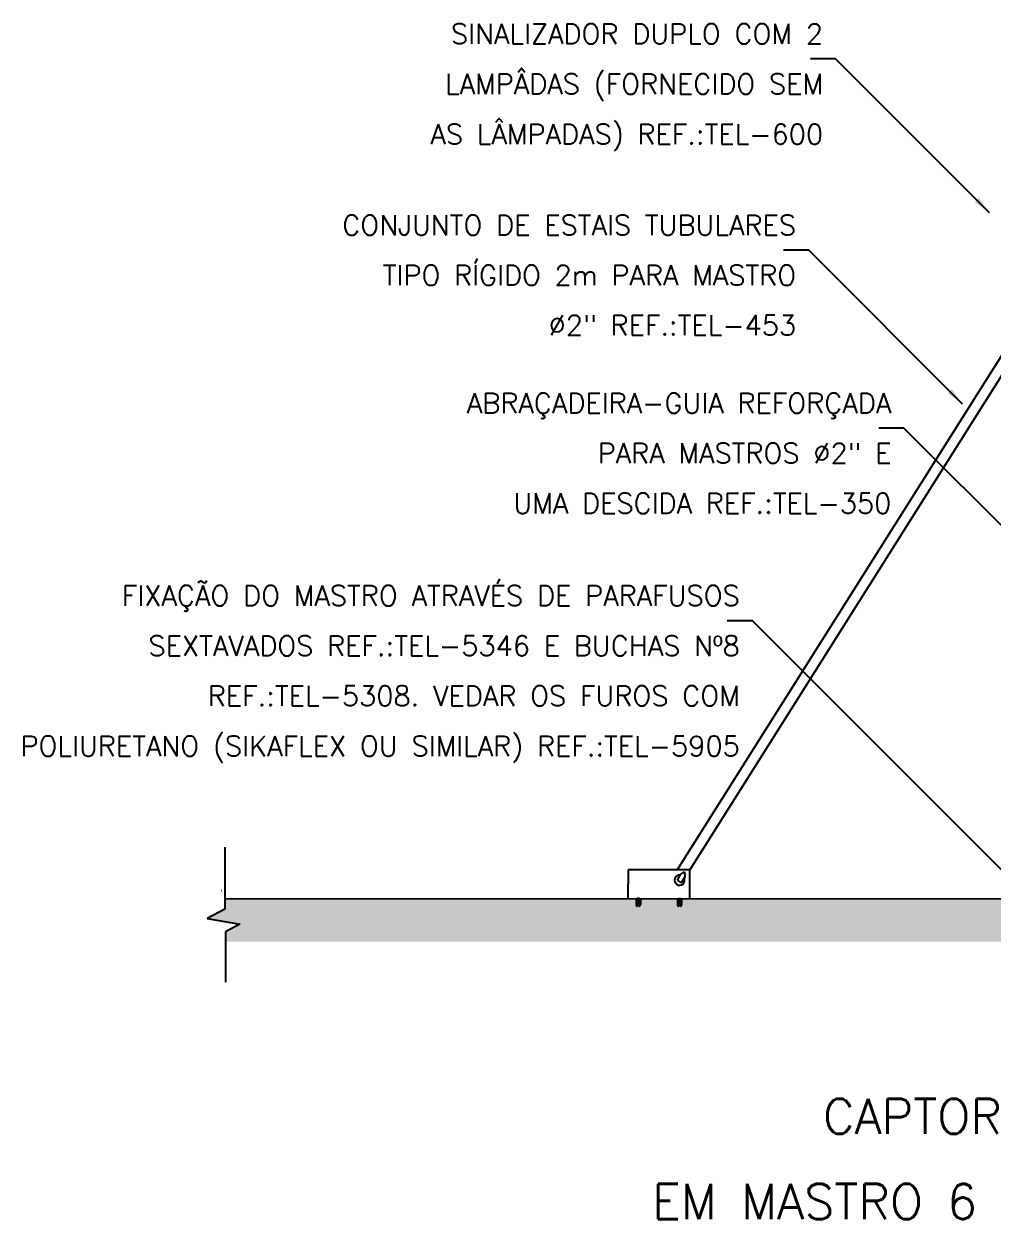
# Model space of a CAD drawing. Header units: millimetres. Extents: x -6090.4 to -6071.3, y -4703.4 to -4682.9.
# Drawn here: x -6090.36 to -6080.69, y -4703.4 to -4691.48 of the extents above; entities that cross this region are included whole.
import ezdxf
from ezdxf.enums import TextEntityAlignment as Align

# ---------------------------------------------------------------- set-up
doc = ezdxf.new("R2010")
doc.units = ezdxf.units.MM
doc.header["$LTSCALE"] = 10
doc.layers.add('Termotécnica', color=7, linetype='Continuous')
doc.styles.add('r140', font='romans.shx')
doc.styles.add('r80', font='romans.shx')

# ---------------------------------------------------------------- blocks, each defined once
blk = doc.blocks.new('*X4')
at = {"color": 0}
for p, q in [((181.767, 175.738), (181.784, 175.755)), ((181.767, 175.72), (181.785, 175.738)), ((181.767, 175.703), (181.786, 175.722)), ((181.768, 175.757), (181.773, 175.762)), ((181.775, 175.693), (181.785, 175.703))]:
    blk.add_line(p, q, dxfattribs=at)
blk = doc.blocks.new('*X5')
at = {"color": 0}
for p, q in [((181.767, 175.738), (181.784, 175.755)), ((181.767, 175.72), (181.785, 175.738)), ((181.767, 175.703), (181.786, 175.722)), ((181.768, 175.757), (181.773, 175.762)), ((181.775, 175.693), (181.785, 175.703))]:
    blk.add_line(p, q, dxfattribs=at)

msp = doc.modelspace()

# ---------------------------------------------------------------- hatches: boundary and pattern name
at = {"layer": 'Termotécnica'}
h = msp.add_hatch(dxfattribs=at)
h.set_pattern_fill('CONCRE', color=1, scale=0.757664, style=0)
h.set_pattern_definition([(0, (-6093.73305, -4716.7587), (0.757664, 0.757664), [0.094708, -0.662956]), (90, (-6093.73305, -4716.7587), (-0.757664, 0.757664), [0.094708, -0.662956]), (135, (-6093.63834, -4716.7587), (-0.757664, 0), [0.133937, -0.937562]), (0, (-6093.63834, -4716.3325), (0.757664, 0.757664), [0.094708, -0.662956]), (45, (-6093.591, -4716.37986), (0, 0.757664), [0.066969, -1.00453]), (135, (-6093.591, -4716.37986), (-0.757664, 0), [0.066969, -1.00453]), (0, (-6093.3542, -4716.1431), (0.757664, 0.757664), [0.133937, -0.623727]), (45, (-6093.3542, -4716.1431), (0, 0.757664), [0.094708, -0.976791]), (135, (-6093.2203, -4716.1431), (-0.757664, 0), [0.094708, -0.976791]), (90, (-6093.21215, -4716.5693), (-0.757664, 0.757664), [0.094708, -0.662956]), (45, (-6093.21215, -4716.56927), (0, 0.757664), [0.066969, -1.00453]), (135, (-6093.1648, -4716.5219), (-0.757664, 0), [0.066969, -1.00453]), (0, (-6093.63834, -4716.5693), (0.757664, 0.757664), [0.047354, -0.634544]), (0, (-6093.0701, -4716.37986), (0.757664, 0.757664), [0.047354, -0.634544]), (90, (-6093.30686, -4716.28515), (-0.757664, 0.757664), [0.047354, -0.634544]), (135, (-6093.21215, -4716.71133), (-0.757664, 0), [0.066969, -1.00453]), (135, (-6093.54363, -4716.19044), (-0.757664, 0), [0.066969, -1.00453]), (45, (-6093.3779, -4716.5101), (0, 0.757664), [0.066969, -1.00453]), (90, (-6093.4726, -4716.664), (-0.757664, 0.757664), [0.011839, -0.745826]), (90, (-6093.4371, -4716.34434), (-0.757664, 0.757664), [0.011839, -0.745826]), (90, (-6093.0819, -4716.2141), (-0.757664, 0.757664), [0.011839, -0.745826]), (90, (-6093.0701, -4716.6166), (-0.757664, 0.757664), [0.011839, -0.745826])])
h.paths.add_polyline_path([(-6079.48, -4700.272), (-6079.469, -4700.261), (-6079.47, -4700.259), (-6079.468, -4700.253), (-6079.471, -4700.249), (-6079.468, -4700.242), (-6079.468, -4700.242), (-6079.487, -4700.261), (-6079.488, -4700.263), (-6079.483, -4700.27)], flags=0)
h.paths.add_polyline_path([(-6083.813, -4700.262), (-6083.832, -4700.243), (-6083.832, -4700.243), (-6083.829, -4700.25), (-6083.832, -4700.253), (-6083.83, -4700.259), (-6083.831, -4700.262), (-6083.82, -4700.273), (-6083.817, -4700.27), (-6083.812, -4700.264)], flags=0)
h.paths.add_polyline_path([(-6083.812, -4700.244), (-6083.831, -4700.226), (-6083.829, -4700.228), (-6083.832, -4700.233), (-6083.829, -4700.239), (-6083.832, -4700.243), (-6083.813, -4700.262), (-6083.814, -4700.259), (-6083.811, -4700.254), (-6083.814, -4700.25)], flags=0)
h.paths.add_polyline_path([(-6075.988, -4700.273), (-6075.977, -4700.262), (-6075.978, -4700.259), (-6075.976, -4700.253), (-6075.979, -4700.25), (-6075.976, -4700.243), (-6075.976, -4700.243), (-6075.995, -4700.262), (-6075.996, -4700.264), (-6075.991, -4700.27)], flags=0)
h.paths.add_polyline_path([(-6080.319, -4700.201), (-6080.316, -4700.201), (-6080.309, -4700.201), (-6080.311, -4700.206), (-6080.312, -4700.207), (-6080.309, -4700.212), (-6080.312, -4700.218), (-6080.309, -4700.222), (-6080.31, -4700.225), (-6080.312, -4700.229), (-6080.309, -4700.232), (-6080.312, -4700.238), (-6080.309, -4700.243), (-6080.31, -4700.244), (-6080.312, -4700.249), (-6080.309, -4700.253), (-6080.312, -4700.258), (-6080.31, -4700.261), (-6080.309, -4700.263), (-6080.314, -4700.27), (-6080.318, -4700.272), (-6080.32, -4700.273), (-6080.325, -4700.27), (-6080.33, -4700.263), (-6080.329, -4700.261), (-6080.328, -4700.259), (-6080.33, -4700.253), (-6080.327, -4700.249), (-6080.33, -4700.242), (-6080.33, -4700.242), (-6080.327, -4700.238), (-6080.33, -4700.232), (-6080.327, -4700.228), (-6080.328, -4700.225), (-6080.33, -4700.222), (-6080.328, -4700.218), (-6080.33, -4700.212), (-6080.328, -4700.208), (-6080.327, -4700.206), (-6080.33, -4700.201), (-6080.335, -4700.201), (-6080.34, -4700.201), (-6083.719, -4700.202), (-6083.842, -4700.202), (-6084.213, -4700.202), (-6084.218, -4700.202), (-6084.224, -4700.202), (-6084.225, -4700.206), (-6084.226, -4700.207), (-6084.223, -4700.211), (-6084.226, -4700.218), (-6084.223, -4700.222), (-6084.224, -4700.225), (-6084.226, -4700.229), (-6084.223, -4700.232), (-6084.226, -4700.238), (-6084.223, -4700.242), (-6084.224, -4700.244), (-6084.226, -4700.249), (-6084.223, -4700.253), (-6084.226, -4700.258), (-6084.224, -4700.261), (-6084.223, -4700.263), (-6084.228, -4700.269), (-6084.232, -4700.272), (-6084.234, -4700.273), (-6084.239, -4700.269), (-6084.244, -4700.263), (-6084.243, -4700.261), (-6084.242, -4700.259), (-6084.244, -4700.253), (-6084.241, -4700.249), (-6084.244, -4700.242), (-6084.244, -4700.242), (-6084.241, -4700.238), (-6084.244, -4700.232), (-6084.241, -4700.227), (-6084.242, -4700.225), (-6084.244, -4700.222), (-6084.242, -4700.218), (-6084.244, -4700.211), (-6084.242, -4700.207), (-6084.241, -4700.206), (-6084.243, -4700.202), (-6084.249, -4700.202), (-6084.254, -4700.202), (-6084.337, -4700.202), (-6088.358, -4700.202), (-6088.358, -4700.305), (-6088.535, -4700.401), (-6088.209, -4700.457), (-6088.349, -4700.531), (-6088.349, -4700.631), (-6071.459, -4700.628), (-6071.459, -4700.531), (-6071.599, -4700.457), (-6071.272, -4700.401), (-6071.45, -4700.305), (-6071.45, -4700.2), (-6072.5, -4700.2), (-6073.321, -4700.2), (-6074.049, -4700.2), (-6075.155, -4700.201), (-6076.094, -4700.201), (-6076.926, -4700.201), (-6077.183, -4700.201)], flags=0)
h.paths.add_polyline_path([(-6079.482, -4700.201), (-6079.486, -4700.206), (-6079.486, -4700.207), (-6079.488, -4700.212), (-6079.486, -4700.218), (-6079.489, -4700.222), (-6079.487, -4700.225), (-6079.47, -4700.208), (-6079.468, -4700.212), (-6079.47, -4700.218), (-6079.468, -4700.222), (-6079.469, -4700.225), (-6079.47, -4700.228), (-6079.468, -4700.232), (-6079.471, -4700.238), (-6079.468, -4700.242), (-6079.468, -4700.242), (-6079.471, -4700.249), (-6079.468, -4700.253), (-6079.47, -4700.259), (-6079.469, -4700.261), (-6079.468, -4700.263), (-6079.473, -4700.27), (-6079.478, -4700.273), (-6079.48, -4700.272), (-6079.483, -4700.27), (-6079.488, -4700.263), (-6079.487, -4700.261), (-6079.485, -4700.258), (-6079.489, -4700.253), (-6079.486, -4700.249), (-6079.488, -4700.244), (-6079.488, -4700.243), (-6079.486, -4700.238), (-6079.489, -4700.232), (-6079.486, -4700.229), (-6079.487, -4700.225), (-6079.489, -4700.222), (-6079.486, -4700.218), (-6079.488, -4700.212), (-6079.486, -4700.207), (-6079.486, -4700.206), (-6079.488, -4700.201)], flags=16)
h.paths.add_polyline_path([(-6083.812, -4700.212), (-6083.814, -4700.219), (-6083.811, -4700.223), (-6083.812, -4700.226), (-6083.814, -4700.229), (-6083.811, -4700.233), (-6083.814, -4700.238), (-6083.812, -4700.243), (-6083.812, -4700.244), (-6083.814, -4700.25), (-6083.811, -4700.254), (-6083.814, -4700.259), (-6083.813, -4700.262), (-6083.812, -4700.264), (-6083.817, -4700.27), (-6083.82, -4700.273), (-6083.822, -4700.274), (-6083.827, -4700.27), (-6083.832, -4700.264), (-6083.831, -4700.262), (-6083.83, -4700.259), (-6083.832, -4700.253), (-6083.829, -4700.25), (-6083.832, -4700.243), (-6083.832, -4700.243), (-6083.829, -4700.239), (-6083.832, -4700.233), (-6083.829, -4700.228), (-6083.831, -4700.226), (-6083.832, -4700.222), (-6083.83, -4700.219), (-6083.832, -4700.212), (-6083.83, -4700.208), (-6083.812, -4700.226), (-6083.811, -4700.223), (-6083.814, -4700.219), (-6083.812, -4700.212), (-6083.814, -4700.207), (-6083.813, -4700.206), (-6083.818, -4700.202), (-6083.812, -4700.202), (-6083.813, -4700.206), (-6083.814, -4700.207)], flags=0)
h.paths.add_polyline_path([(-6075.99, -4700.202), (-6075.994, -4700.206), (-6075.994, -4700.207), (-6075.996, -4700.212), (-6075.994, -4700.219), (-6075.997, -4700.223), (-6075.995, -4700.226), (-6075.978, -4700.208), (-6075.976, -4700.212), (-6075.978, -4700.219), (-6075.976, -4700.222), (-6075.977, -4700.226), (-6075.978, -4700.228), (-6075.976, -4700.233), (-6075.979, -4700.239), (-6075.976, -4700.243), (-6075.976, -4700.243), (-6075.979, -4700.25), (-6075.976, -4700.253), (-6075.978, -4700.259), (-6075.977, -4700.262), (-6075.976, -4700.264), (-6075.981, -4700.27), (-6075.986, -4700.274), (-6075.988, -4700.273), (-6075.991, -4700.27), (-6075.996, -4700.264), (-6075.995, -4700.262), (-6075.993, -4700.259), (-6075.997, -4700.254), (-6075.994, -4700.25), (-6075.996, -4700.244), (-6075.996, -4700.243), (-6075.994, -4700.238), (-6075.997, -4700.233), (-6075.994, -4700.229), (-6075.995, -4700.226), (-6075.997, -4700.223), (-6075.994, -4700.219), (-6075.996, -4700.212), (-6075.994, -4700.207), (-6075.994, -4700.206), (-6075.996, -4700.202)], flags=0)
h.paths.add_polyline_path([(-6075.584, -4700.211), (-6075.582, -4700.218), (-6075.585, -4700.222), (-6075.584, -4700.225), (-6075.566, -4700.207), (-6075.564, -4700.211), (-6075.566, -4700.218), (-6075.564, -4700.222), (-6075.565, -4700.225), (-6075.567, -4700.227), (-6075.564, -4700.232), (-6075.567, -4700.238), (-6075.564, -4700.242), (-6075.564, -4700.242), (-6075.567, -4700.249), (-6075.564, -4700.253), (-6075.566, -4700.259), (-6075.565, -4700.261), (-6075.564, -4700.263), (-6075.569, -4700.269), (-6075.574, -4700.273), (-6075.576, -4700.272), (-6075.58, -4700.269), (-6075.584, -4700.263), (-6075.583, -4700.261), (-6075.582, -4700.258), (-6075.585, -4700.253), (-6075.582, -4700.249), (-6075.584, -4700.244), (-6075.584, -4700.242), (-6075.582, -4700.238), (-6075.585, -4700.232), (-6075.582, -4700.229), (-6075.584, -4700.225), (-6075.585, -4700.222), (-6075.582, -4700.218), (-6075.584, -4700.211), (-6075.582, -4700.207), (-6075.583, -4700.206), (-6075.584, -4700.201), (-6075.578, -4700.201), (-6075.583, -4700.206), (-6075.582, -4700.207)], flags=0)

# ---------------------------------------------------------------- linework, layer by layer
at = {"layer": 'Termotécnica', "color": 2}
for p, q in [((-6082.265, -4691.825), (-6082.515, -4691.825)), ((-6080.73, -4693.361), (-6082.265, -4691.825)), ((-6082.534, -4693.733), (-6082.784, -4693.733)), ((-6080.999, -4695.268), (-6082.534, -4693.733)), ((-6081.585, -4695.508), (-6081.835, -4695.508)), ((-6079.193, -4697.899), (-6081.585, -4695.508)), ((-6083.096, -4697.429), (-6083.346, -4697.429)), ((-6080.429, -4700.096), (-6083.096, -4697.429))]:
    msp.add_line(p, q, dxfattribs=at)
at = {"layer": 'Termotécnica', "color": 3, "ltscale": 5}
for p, q in [((-6080.306, -4694.299), (-6083.845, -4699.914)), ((-6080.306, -4694.498), (-6083.718, -4699.914)), ((-6084.336, -4699.913), (-6084.337, -4700.202)), ((-6083.718, -4699.914), (-6084.336, -4699.913)), ((-6083.719, -4700.202), (-6083.718, -4699.914)), ((-6088.358, -4700.202), (-6071.45, -4700.2))]:
    msp.add_line(p, q, dxfattribs=at)
at = {"layer": 'Termotécnica', "color": 1, "ltscale": 5}
for p, q in [((-6088.358, -4699.687), (-6088.358, -4700.305)), ((-6083.844, -4700.017), (-6083.813, -4699.961)), ((-6083.77, -4699.983), (-6083.802, -4700.04)), ((-6088.386, -4700.125), (-6088.389, -4700.125)), ((-6088.358, -4700.305), (-6088.535, -4700.401)), ((-6084.254, -4700.201), (-6084.254, -4700.263)), ((-6084.249, -4700.201), (-6084.249, -4700.263)), ((-6084.241, -4700.206), (-6084.244, -4700.201)), ((-6084.223, -4700.201), (-6084.244, -4700.201)), ((-6084.244, -4700.211), (-6084.241, -4700.206)), ((-6084.242, -4700.218), (-6084.244, -4700.211)), ((-6084.244, -4700.222), (-6084.242, -4700.218)), ((-6084.241, -4700.227), (-6084.244, -4700.222)), ((-6084.244, -4700.232), (-6084.241, -4700.227)), ((-6084.241, -4700.238), (-6084.244, -4700.232)), ((-6084.244, -4700.242), (-6084.241, -4700.238)), ((-6084.241, -4700.249), (-6084.244, -4700.242)), ((-6084.244, -4700.253), (-6084.241, -4700.249)), ((-6084.242, -4700.259), (-6084.244, -4700.253)), ((-6084.244, -4700.263), (-6084.242, -4700.259)), ((-6084.239, -4700.269), (-6084.244, -4700.263)), ((-6084.234, -4700.273), (-6084.239, -4700.269)), ((-6084.234, -4700.273), (-6084.228, -4700.269)), ((-6084.223, -4700.263), (-6084.228, -4700.269)), ((-6084.223, -4700.201), (-6084.226, -4700.207)), ((-6084.226, -4700.207), (-6084.223, -4700.211)), ((-6084.223, -4700.211), (-6084.226, -4700.218)), ((-6084.226, -4700.218), (-6084.223, -4700.222)), ((-6084.223, -4700.222), (-6084.226, -4700.229)), ((-6084.226, -4700.229), (-6084.223, -4700.232)), ((-6084.223, -4700.232), (-6084.226, -4700.238)), ((-6084.226, -4700.238), (-6084.223, -4700.242)), ((-6084.223, -4700.242), (-6084.226, -4700.249)), ((-6084.226, -4700.249), (-6084.223, -4700.253)), ((-6084.223, -4700.253), (-6084.226, -4700.258)), ((-6084.226, -4700.258), (-6084.223, -4700.263)), ((-6084.22, -4700.201), (-6084.223, -4700.201)), ((-6084.218, -4700.201), (-6084.218, -4700.263)), ((-6084.213, -4700.201), (-6084.213, -4700.263)), ((-6083.842, -4700.202), (-6083.843, -4700.264)), ((-6083.837, -4700.202), (-6083.837, -4700.264)), ((-6083.811, -4700.202), (-6083.832, -4700.202)), ((-6083.829, -4700.207), (-6083.832, -4700.202)), ((-6083.832, -4700.212), (-6083.829, -4700.207)), ((-6083.83, -4700.219), (-6083.832, -4700.212)), ((-6083.832, -4700.222), (-6083.83, -4700.219)), ((-6083.829, -4700.228), (-6083.832, -4700.222)), ((-6083.832, -4700.233), (-6083.829, -4700.228)), ((-6083.829, -4700.239), (-6083.832, -4700.233)), ((-6083.832, -4700.243), (-6083.829, -4700.239)), ((-6083.829, -4700.25), (-6083.832, -4700.243)), ((-6083.832, -4700.253), (-6083.829, -4700.25)), ((-6083.83, -4700.259), (-6083.832, -4700.253)), ((-6083.832, -4700.264), (-6083.83, -4700.259)), ((-6083.827, -4700.27), (-6083.832, -4700.264)), ((-6083.822, -4700.274), (-6083.827, -4700.27)), ((-6083.822, -4700.274), (-6083.817, -4700.27)), ((-6083.812, -4700.264), (-6083.817, -4700.27)), ((-6083.812, -4700.202), (-6083.814, -4700.207)), ((-6083.814, -4700.207), (-6083.812, -4700.212)), ((-6083.812, -4700.212), (-6083.814, -4700.219)), ((-6083.814, -4700.219), (-6083.811, -4700.223)), ((-6083.811, -4700.223), (-6083.814, -4700.229)), ((-6083.814, -4700.229), (-6083.811, -4700.233)), ((-6083.811, -4700.233), (-6083.814, -4700.238)), ((-6083.814, -4700.238), (-6083.812, -4700.243)), ((-6083.812, -4700.243), (-6083.814, -4700.25)), ((-6083.814, -4700.25), (-6083.811, -4700.254)), ((-6083.811, -4700.254), (-6083.814, -4700.259)), ((-6083.814, -4700.259), (-6083.812, -4700.264)), ((-6083.808, -4700.202), (-6083.812, -4700.202)), ((-6083.806, -4700.202), (-6083.807, -4700.264)), ((-6083.801, -4700.202), (-6083.801, -4700.264)), ((-6088.535, -4700.401), (-6088.209, -4700.457)), ((-6088.209, -4700.457), (-6088.349, -4700.531)), ((-6088.349, -4700.531), (-6088.349, -4701.035))]:
    msp.add_line(p, q, dxfattribs=at)
for points in [[(-6083.813, -4699.961), (-6083.813, -4699.961), (-6083.772, -4699.935)], [(-6083.772, -4699.935), (-6083.77, -4699.983)]]:
    msp.add_lwpolyline(points, dxfattribs=at)
for centre, radius, start, end in [((-6083.822, -4700.017), 0.0506, 83.4187, 26.354), ((-6083.792, -4699.973), 0.0679, 219.4006, 260.8673), ((-6084.238, -4700.261), 0.0169, 186.5304, 250.7894), ((-6084.232, -4700.261), 0.0169, 186.5304, 250.7894), ((-6084.235, -4700.261), 0.0169, 289.0095, 353.2685), ((-6084.23, -4700.261), 0.0169, 289.0095, 353.2685), ((-6083.826, -4700.262), 0.0169, 186.5304, 250.7894), ((-6083.821, -4700.262), 0.0169, 186.5304, 250.7894), ((-6083.823, -4700.262), 0.0169, 289.0095, 353.2685), ((-6083.818, -4700.262), 0.0169, 289.0095, 353.2685)]:
    msp.add_arc(centre, radius, start, end, dxfattribs=at)
at = {"layer": 'Termotécnica', "color": 2}
for points in [[(-6080.835, -4693.211), (-6080.878, -4693.253), (-6080.73, -4693.361)], [(-6081.104, -4695.119), (-6081.147, -4695.161), (-6080.999, -4695.268)]]:
    msp.add_solid(points, dxfattribs=at)

# ---------------------------------------------------------------- block references
at = {"layer": 'Termotécnica', "color": 1, "ltscale": 5, "xscale": -1.029406066367855, "yscale": 1.029406066367847, "zscale": 0.2058812132735717}
for name, p, rotation in [('*X4', (-5897.43, -4881.459), 359.8994429507226), ('*X5', (-5897.018, -4881.46), 359.8994429506948)]:
    msp.add_blockref(name, p, dxfattribs=dict(at, rotation=rotation))

# ---------------------------------------------------------------- texts
at = {"layer": 'Termotécnica', "color": 2, "style": 'r80'}
for s, p in [('SINALIZADOR DUPLO COM 2', (-6082.391, -4691.675)), ('LAMPÂDAS (FORNECIDO SEM', (-6082.39, -4692.175)), ('AS LÂMPADAS) REF.:TEL-600', (-6082.39, -4692.676)), ('CONJUNTO DE ESTAIS TUBULARES', (-6082.66, -4693.583)), ('TIPO RÍGIDO 2m PARA MASTRO', (-6082.659, -4694.083)), ('%%c2" REF.:TEL-453', (-6082.659, -4694.582)), ('ABRAÇADEIRA-GUIA REFORÇADA', (-6081.71, -4695.358)), ('PARA MASTROS %%c2" E', (-6081.708, -4695.858)), ('UMA DESCIDA REF.:TEL-350', (-6081.709, -4696.358)), ('FIXAÇÃO DO MASTRO ATRAVÉS DE PARAFUSOS', (-6083.221, -4697.279)), ('SEXTAVADOS REF.:TEL-5346 E BUCHAS Nº8', (-6083.221, -4697.779)), ('REF.:TEL-5308. VEDAR OS FUROS COM', (-6083.221, -4698.279)), ('POLIURETANO (SIKAFLEX OU SIMILAR) REF.:TEL-5905', (-6083.221, -4698.779))]:
    msp.add_text(s, height=0.2, dxfattribs=at).set_placement(p, align=Align.RIGHT)
at = {"layer": 'Termotécnica', "color": 5, "style": 'r140'}
for s, p in [(' CAPTOR TIPO FRANKLIN', (-6079.774, -4702.652)), ('EM MASTRO 6 METROS TELESCÓPICO', (-6079.774, -4703.503))]:
    msp.add_text(s, height=0.35, dxfattribs=at).set_placement(p, align=Align.BOTTOM_CENTER)

doc.saveas('drawing.dxf')
